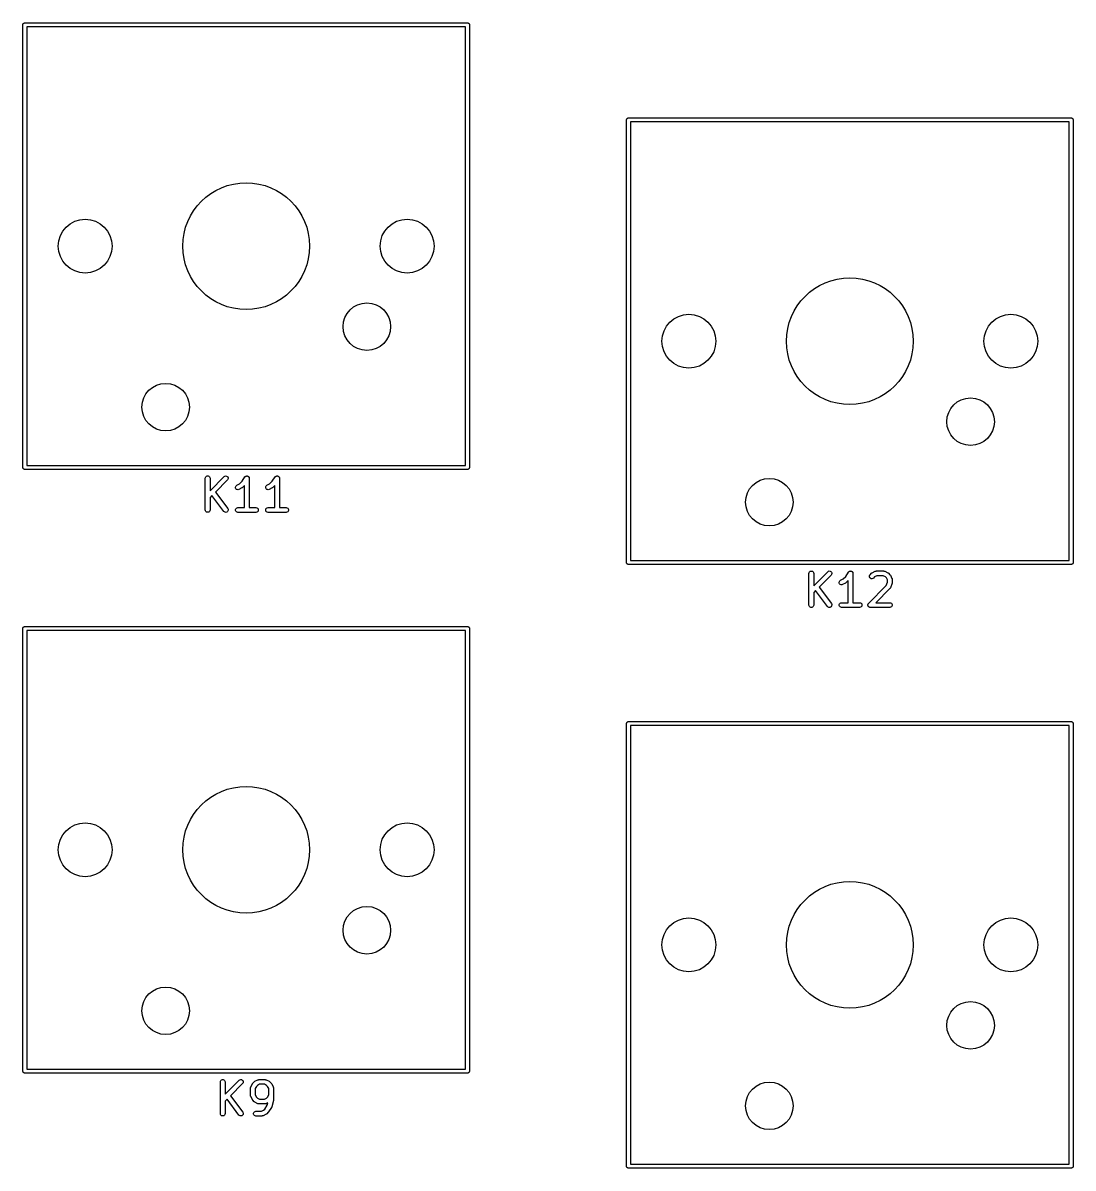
# Model space of a CAD drawing. Extents: x 77 to 205, y -111 to -14.
# Drawn here: x 153.23 to 186.37, y -53.53 to -17.39 of the extents above; entities that cross this region are included whole.
import ezdxf

# ---------------------------------------------------------------- set-up
doc = ezdxf.new("R2010")
doc.units = 0
doc.header["$MEASUREMENT"] = 0
doc.layers.add('BLACK', color=7, linetype='CONTINUOUS')

msp = doc.modelspace()

# ---------------------------------------------------------------- linework, layer by layer
at = {"layer": 'BLACK', "linetype": 'CONTINUOUS'}
for p, q in [((153.229, -17.4364), (153.231, -17.4314)), ((153.229, -17.4418), (153.229, -17.4364)), ((153.229, -31.4222), (153.229, -17.4418)), ((153.231, -17.4314), (153.232, -17.4262)), ((153.232, -17.4262), (153.234, -17.4216)), ((153.234, -17.4216), (153.236, -17.4165)), ((153.236, -17.4165), (153.24, -17.4124)), ((153.24, -17.4124), (153.242, -17.4078)), ((153.242, -17.4078), (153.246, -17.4044)), ((153.246, -17.4044), (153.25, -17.4003)), ((153.25, -17.4003), (153.254, -17.3977)), ((153.254, -17.3977), (153.259, -17.3942)), ((153.259, -17.3942), (153.264, -17.3924)), ((153.264, -17.3924), (153.268, -17.3897)), ((153.268, -17.3897), (153.273, -17.3888)), ((153.273, -17.3888), (153.278, -17.387)), ((153.278, -17.387), (153.284, -17.387)), ((153.284, -17.387), (153.284, -17.387)), ((153.284, -17.387), (167.264, -17.387)), ((153.349, -17.507), (153.349, -31.357)), ((167.199, -17.507), (153.349, -17.507)), ((167.199, -31.357), (167.199, -17.507)), ((167.264, -17.387), (167.27, -17.387)), ((167.264, -17.387), (167.264, -17.387)), ((167.27, -17.387), (167.275, -17.3888)), ((167.275, -17.3888), (167.28, -17.3897)), ((167.28, -17.3897), (167.284, -17.3924)), ((167.284, -17.3924), (167.289, -17.3942)), ((167.289, -17.3942), (167.294, -17.3977)), ((167.294, -17.3977), (167.298, -17.4003)), ((167.298, -17.4003), (167.302, -17.4044)), ((167.302, -17.4044), (167.306, -17.4078)), ((167.306, -17.4078), (167.308, -17.4125)), ((167.308, -17.4125), (167.312, -17.4165)), ((167.312, -17.4165), (167.314, -17.4215)), ((167.314, -17.4215), (167.316, -17.4262)), ((167.316, -17.4262), (167.317, -17.4314)), ((167.317, -17.4314), (167.319, -17.4364)), ((167.319, -17.4364), (167.319, -17.4417)), ((167.319, -17.4417), (167.319, -17.4418)), ((167.319, -17.4418), (167.319, -31.4222)), ((172.279, -20.4364), (172.281, -20.4314)), ((172.279, -20.4418), (172.279, -20.4364)), ((172.279, -34.4222), (172.279, -20.4418)), ((172.281, -20.4314), (172.282, -20.4262)), ((172.282, -20.4262), (172.284, -20.4216)), ((172.284, -20.4216), (172.286, -20.4165)), ((172.286, -20.4165), (172.29, -20.4124)), ((172.29, -20.4124), (172.292, -20.4078)), ((172.292, -20.4078), (172.296, -20.4044)), ((172.296, -20.4044), (172.3, -20.4003)), ((172.3, -20.4003), (172.304, -20.3977)), ((172.304, -20.3977), (172.309, -20.3942)), ((172.309, -20.3942), (172.314, -20.3924)), ((172.314, -20.3924), (172.318, -20.3897)), ((172.318, -20.3897), (172.323, -20.3888)), ((172.323, -20.3888), (172.328, -20.387)), ((172.328, -20.387), (172.334, -20.387)), ((172.334, -20.387), (172.334, -20.387)), ((172.334, -20.387), (186.314, -20.387)), ((172.399, -20.507), (172.399, -34.357)), ((186.249, -20.507), (172.399, -20.507)), ((186.249, -34.357), (186.249, -20.507)), ((186.314, -20.387), (186.32, -20.387)), ((186.314, -20.387), (186.314, -20.387)), ((186.32, -20.387), (186.325, -20.3888)), ((186.325, -20.3888), (186.33, -20.3897)), ((186.33, -20.3897), (186.334, -20.3924)), ((186.334, -20.3924), (186.339, -20.3942)), ((186.339, -20.3942), (186.344, -20.3977)), ((186.344, -20.3977), (186.348, -20.4003)), ((186.348, -20.4003), (186.352, -20.4044)), ((186.352, -20.4044), (186.356, -20.4078)), ((186.356, -20.4078), (186.358, -20.4125)), ((186.358, -20.4125), (186.362, -20.4165)), ((186.362, -20.4165), (186.364, -20.4215)), ((186.364, -20.4215), (186.366, -20.4262)), ((186.366, -20.4262), (186.367, -20.4314)), ((186.367, -20.4314), (186.369, -20.4364)), ((186.369, -20.4364), (186.369, -20.4417)), ((186.369, -20.4417), (186.369, -20.4418)), ((186.369, -20.4418), (186.369, -34.4222)), ((153.229, -31.4223), (153.229, -31.4222)), ((153.229, -31.4276), (153.229, -31.4223)), ((153.231, -31.4326), (153.229, -31.4276)), ((153.232, -31.4378), (153.231, -31.4326)), ((153.234, -31.4425), (153.232, -31.4378)), ((153.349, -31.357), (167.199, -31.357)), ((167.316, -31.4378), (167.314, -31.4425)), ((167.317, -31.4326), (167.316, -31.4378)), ((167.319, -31.4276), (167.317, -31.4326)), ((167.319, -31.4222), (167.319, -31.4223)), ((167.319, -31.4223), (167.319, -31.4276)), ((153.236, -31.4475), (153.234, -31.4425)), ((153.24, -31.4515), (153.236, -31.4475)), ((153.242, -31.4562), (153.24, -31.4515)), ((153.246, -31.4596), (153.242, -31.4562)), ((153.25, -31.4637), (153.246, -31.4596)), ((153.254, -31.4663), (153.25, -31.4637)), ((153.259, -31.4698), (153.254, -31.4663)), ((153.264, -31.4716), (153.259, -31.4698)), ((153.268, -31.4743), (153.264, -31.4716)), ((153.273, -31.4752), (153.268, -31.4743)), ((153.278, -31.477), (153.273, -31.4752)), ((153.284, -31.477), (153.278, -31.477)), ((167.264, -31.477), (153.284, -31.477)), ((153.284, -31.477), (153.284, -31.477)), ((158.985, -31.7584), (158.989, -31.7327)), ((158.985, -32.7584), (158.985, -31.7584)), ((158.989, -31.7327), (159.002, -31.7102)), ((159.002, -31.7102), (159.022, -31.6934)), ((159.022, -31.6934), (159.047, -31.6845)), ((159.047, -31.6845), (159.073, -31.6845)), ((159.073, -31.6845), (159.097, -31.6934)), ((159.097, -31.6934), (159.117, -31.7102)), ((159.117, -31.7102), (159.13, -31.7327)), ((159.13, -31.7327), (159.135, -31.7584)), ((159.135, -32.1487), (159.578, -31.7053)), ((159.135, -31.7584), (159.135, -32.1487)), ((159.578, -31.7053), (159.599, -31.6904)), ((159.599, -31.6904), (159.625, -31.6837)), ((159.625, -31.6837), (159.651, -31.6859)), ((159.651, -31.6859), (159.674, -31.6969)), ((159.674, -31.6969), (159.693, -31.7154)), ((159.699, -31.7901), (159.684, -31.8114)), ((159.693, -31.7154), (159.704, -31.739)), ((159.706, -31.7649), (159.699, -31.7901)), ((159.704, -31.739), (159.706, -31.7649)), ((160.144, -31.8535), (160.235, -31.7168)), ((160.235, -31.7168), (160.238, -31.7138)), ((160.238, -31.7138), (160.24, -31.7102)), ((160.24, -31.7102), (160.247, -31.7044)), ((160.247, -31.7044), (160.253, -31.6979)), ((160.253, -31.6979), (160.257, -31.6961)), ((160.257, -31.6961), (160.26, -31.6934)), ((160.26, -31.6934), (160.269, -31.6904)), ((160.269, -31.6904), (160.277, -31.6864)), ((160.277, -31.6864), (160.281, -31.6859)), ((160.281, -31.6859), (160.285, -31.6845)), ((160.285, -31.6845), (160.294, -31.6845)), ((160.294, -31.6845), (160.303, -31.6835)), ((160.303, -31.6835), (160.307, -31.6845)), ((160.307, -31.6845), (160.311, -31.6845)), ((160.311, -31.6845), (160.319, -31.6876)), ((160.319, -31.6876), (160.328, -31.6897)), ((160.328, -31.6897), (160.331, -31.692)), ((160.331, -31.692), (160.335, -31.6934)), ((160.335, -31.6934), (160.342, -31.6992)), ((160.342, -31.6992), (160.35, -31.7041)), ((160.35, -31.7041), (160.352, -31.7075)), ((160.352, -31.7075), (160.355, -31.7102)), ((160.355, -31.7102), (160.36, -31.7179)), ((160.36, -31.7179), (160.365, -31.7251)), ((160.365, -31.7251), (160.366, -31.7291)), ((160.366, -31.7291), (160.368, -31.7327)), ((160.368, -31.7327), (160.37, -31.7415)), ((160.37, -31.7415), (160.372, -31.7501)), ((160.372, -31.7501), (160.372, -31.7543)), ((160.372, -31.7543), (160.373, -31.7584)), ((160.373, -31.7584), (160.373, -32.6834)), ((161.097, -31.8535), (161.188, -31.7168)), ((161.188, -31.7168), (161.191, -31.7138)), ((161.191, -31.7138), (161.193, -31.7102)), ((161.193, -31.7102), (161.2, -31.7044)), ((161.2, -31.7044), (161.206, -31.6979)), ((161.206, -31.6979), (161.21, -31.6961)), ((161.21, -31.6961), (161.213, -31.6934)), ((161.213, -31.6934), (161.221, -31.6904)), ((161.221, -31.6904), (161.229, -31.6864)), ((161.229, -31.6864), (161.233, -31.6859)), ((161.233, -31.6859), (161.237, -31.6845)), ((161.237, -31.6845), (161.246, -31.6845)), ((161.246, -31.6845), (161.255, -31.6835)), ((161.255, -31.6835), (161.259, -31.6845)), ((161.259, -31.6845), (161.263, -31.6845)), ((161.263, -31.6845), (161.272, -31.6876)), ((161.272, -31.6876), (161.28, -31.6897)), ((161.28, -31.6897), (161.284, -31.692)), ((161.284, -31.692), (161.288, -31.6934)), ((161.288, -31.6934), (161.295, -31.6992)), ((161.295, -31.6992), (161.302, -31.7041)), ((161.302, -31.7041), (161.304, -31.7075)), ((161.304, -31.7075), (161.308, -31.7102)), ((161.308, -31.7102), (161.312, -31.7179)), ((161.312, -31.7179), (161.317, -31.7251)), ((161.317, -31.7251), (161.319, -31.7291)), ((161.319, -31.7291), (161.321, -31.7327)), ((161.321, -31.7327), (161.322, -31.7415)), ((161.322, -31.7415), (161.325, -31.7501)), ((161.325, -31.7501), (161.324, -31.7543)), ((161.324, -31.7543), (161.325, -31.7584)), ((161.325, -31.7584), (161.325, -32.6834)), ((167.27, -31.477), (167.264, -31.477)), ((167.264, -31.477), (167.264, -31.477)), ((167.275, -31.4752), (167.27, -31.477)), ((167.28, -31.4743), (167.275, -31.4752)), ((167.284, -31.4716), (167.28, -31.4743)), ((167.289, -31.4698), (167.284, -31.4716)), ((167.294, -31.4663), (167.289, -31.4698)), ((167.298, -31.4637), (167.294, -31.4663)), ((167.302, -31.4596), (167.298, -31.4637)), ((167.306, -31.4562), (167.302, -31.4596)), ((167.308, -31.4515), (167.306, -31.4562)), ((167.312, -31.4475), (167.308, -31.4515)), ((167.314, -31.4425), (167.312, -31.4475)), ((159.684, -31.8114), (159.302, -32.194)), ((159.937, -32.0396), (159.943, -32.0143)), ((159.94, -32.0655), (159.937, -32.0396)), ((159.952, -32.0888), (159.94, -32.0655)), ((159.943, -32.0143), (159.958, -31.9925)), ((159.971, -32.1067), (159.952, -32.0888)), ((159.958, -31.9925), (159.979, -31.977)), ((159.995, -32.117), (159.971, -32.1067)), ((159.979, -31.977), (160.063, -31.9348)), ((160.021, -32.1186), (159.995, -32.117)), ((160.046, -32.1112), (160.021, -32.1186)), ((160.141, -32.0636), (160.046, -32.1112)), ((160.063, -31.9348), (160.144, -31.8535)), ((160.151, -32.0564), (160.141, -32.0636)), ((160.16, -32.0495), (160.151, -32.0564)), ((160.223, -31.9871), (160.16, -32.0495)), ((160.223, -32.6834), (160.223, -31.9871)), ((160.89, -32.0396), (160.896, -32.0143)), ((160.893, -32.0655), (160.89, -32.0396)), ((160.904, -32.0888), (160.893, -32.0655)), ((160.896, -32.0143), (160.91, -31.9925)), ((160.923, -32.1067), (160.904, -32.0888)), ((160.91, -31.9925), (160.931, -31.977)), ((160.947, -32.117), (160.923, -32.1067)), ((160.931, -31.977), (161.015, -31.9348)), ((160.973, -32.1186), (160.947, -32.117)), ((160.998, -32.1112), (160.973, -32.1186)), ((161.093, -32.0636), (160.998, -32.1112)), ((161.015, -31.9348), (161.097, -31.8535)), ((161.103, -32.0564), (161.093, -32.0636)), ((161.113, -32.0495), (161.103, -32.0564)), ((161.175, -31.9871), (161.113, -32.0495)), ((161.175, -32.6834), (161.175, -31.9871)), ((159.194, -32.3011), (159.135, -32.3609)), ((159.135, -32.3609), (159.135, -32.7584)), ((159.571, -32.8034), (159.194, -32.3011)), ((159.302, -32.194), (159.691, -32.7134)), ((158.989, -32.784), (158.985, -32.7584)), ((159.002, -32.8066), (158.989, -32.784)), ((159.022, -32.8233), (159.002, -32.8066)), ((159.047, -32.8322), (159.022, -32.8233)), ((159.073, -32.8322), (159.047, -32.8322)), ((159.097, -32.8233), (159.073, -32.8322)), ((159.117, -32.8066), (159.097, -32.8233)), ((159.13, -32.784), (159.117, -32.8066)), ((159.135, -32.7584), (159.13, -32.784)), ((159.59, -32.8212), (159.571, -32.8034)), ((159.614, -32.8314), (159.59, -32.8212)), ((159.64, -32.8328), (159.614, -32.8314)), ((159.665, -32.8253), (159.64, -32.8328)), ((159.686, -32.8097), (159.665, -32.8253)), ((159.7, -32.7878), (159.686, -32.8097)), ((159.691, -32.7134), (159.703, -32.7366)), ((159.706, -32.7625), (159.7, -32.7878)), ((159.703, -32.7366), (159.706, -32.7625)), ((159.938, -32.7454), (159.947, -32.7209)), ((159.938, -32.7714), (159.938, -32.7454)), ((159.947, -32.7959), (159.938, -32.7714)), ((159.947, -32.7209), (159.964, -32.7009)), ((159.964, -32.8158), (159.947, -32.7959)), ((159.964, -32.7009), (159.986, -32.6879)), ((159.986, -32.8289), (159.964, -32.8158)), ((159.986, -32.6879), (160.012, -32.6834)), ((160.012, -32.8334), (159.986, -32.8289)), ((160.012, -32.6834), (160.223, -32.6834)), ((160.584, -32.8334), (160.012, -32.8334)), ((160.373, -32.6834), (160.584, -32.6834)), ((160.584, -32.6834), (160.609, -32.6879)), ((160.609, -32.8289), (160.584, -32.8334)), ((160.609, -32.6879), (160.632, -32.7009)), ((160.632, -32.8158), (160.609, -32.8289)), ((160.632, -32.7009), (160.648, -32.7209)), ((160.648, -32.7959), (160.632, -32.8158)), ((160.648, -32.7209), (160.657, -32.7454)), ((160.657, -32.7714), (160.648, -32.7959)), ((160.657, -32.7454), (160.657, -32.7714)), ((160.891, -32.7454), (160.9, -32.7209)), ((160.891, -32.7714), (160.891, -32.7454)), ((160.9, -32.7959), (160.891, -32.7714)), ((160.9, -32.7209), (160.916, -32.7009)), ((160.916, -32.8158), (160.9, -32.7959)), ((160.916, -32.7009), (160.939, -32.6879)), ((160.939, -32.8289), (160.916, -32.8158)), ((160.939, -32.6879), (160.964, -32.6834)), ((160.964, -32.8334), (160.939, -32.8289)), ((160.964, -32.6834), (161.175, -32.6834)), ((161.536, -32.8334), (160.964, -32.8334)), ((161.325, -32.6834), (161.536, -32.6834)), ((161.536, -32.6834), (161.562, -32.6879)), ((161.562, -32.8289), (161.536, -32.8334)), ((161.562, -32.6879), (161.584, -32.7009)), ((161.584, -32.8158), (161.562, -32.8289)), ((161.584, -32.7009), (161.601, -32.7209)), ((161.601, -32.7959), (161.584, -32.8158)), ((161.601, -32.7209), (161.61, -32.7454)), ((161.61, -32.7714), (161.601, -32.7959)), ((161.61, -32.7454), (161.61, -32.7714)), ((172.279, -34.4223), (172.279, -34.4222)), ((172.279, -34.4276), (172.279, -34.4223)), ((172.281, -34.4326), (172.279, -34.4276)), ((172.282, -34.4378), (172.281, -34.4326)), ((172.284, -34.4425), (172.282, -34.4378)), ((172.286, -34.4475), (172.284, -34.4425)), ((172.29, -34.4515), (172.286, -34.4475)), ((172.292, -34.4562), (172.29, -34.4515)), ((172.296, -34.4596), (172.292, -34.4562)), ((172.3, -34.4637), (172.296, -34.4596)), ((172.304, -34.4663), (172.3, -34.4637)), ((172.309, -34.4698), (172.304, -34.4663)), ((172.314, -34.4716), (172.309, -34.4698)), ((172.318, -34.4743), (172.314, -34.4716)), ((172.323, -34.4752), (172.318, -34.4743)), ((172.328, -34.477), (172.323, -34.4752)), ((172.334, -34.477), (172.328, -34.477)), ((186.314, -34.477), (172.334, -34.477)), ((172.334, -34.477), (172.334, -34.477)), ((172.399, -34.357), (186.249, -34.357)), ((178.052, -34.7102), (178.072, -34.6934)), ((178.072, -34.6934), (178.097, -34.6845)), ((178.097, -34.6845), (178.123, -34.6845)), ((178.123, -34.6845), (178.147, -34.6934)), ((178.147, -34.6934), (178.167, -34.7102)), ((178.628, -34.7053), (178.649, -34.6904)), ((178.649, -34.6904), (178.675, -34.6837)), ((178.675, -34.6837), (178.701, -34.6859)), ((178.701, -34.6859), (178.724, -34.6969)), ((179.307, -34.6961), (179.31, -34.6934)), ((179.31, -34.6934), (179.319, -34.6904)), ((179.319, -34.6904), (179.327, -34.6864)), ((179.327, -34.6864), (179.331, -34.6859)), ((179.331, -34.6859), (179.335, -34.6845)), ((179.335, -34.6845), (179.344, -34.6845)), ((179.344, -34.6845), (179.353, -34.6835)), ((179.353, -34.6835), (179.357, -34.6845)), ((179.357, -34.6845), (179.361, -34.6845)), ((179.361, -34.6845), (179.369, -34.6876)), ((179.369, -34.6876), (179.378, -34.6897)), ((179.378, -34.6897), (179.381, -34.692)), ((179.381, -34.692), (179.385, -34.6934)), ((179.385, -34.6934), (179.392, -34.6992)), ((180.029, -34.7389), (180.124, -34.6913)), ((180.124, -34.6913), (180.128, -34.6901)), ((180.128, -34.6901), (180.132, -34.6879)), ((180.132, -34.6879), (180.14, -34.6864)), ((180.14, -34.6864), (180.149, -34.6839)), ((180.149, -34.6839), (180.153, -34.6841)), ((180.153, -34.6841), (180.157, -34.6834)), ((180.157, -34.6834), (180.395, -34.6834)), ((180.395, -34.6834), (180.4, -34.6841)), ((180.4, -34.6841), (180.404, -34.6839)), ((180.404, -34.6839), (180.412, -34.6864)), ((180.412, -34.6864), (180.421, -34.6879)), ((180.421, -34.6879), (180.425, -34.6901)), ((180.425, -34.6901), (180.429, -34.6913)), ((180.429, -34.6913), (180.524, -34.7389)), ((186.32, -34.477), (186.314, -34.477)), ((186.314, -34.477), (186.314, -34.477)), ((186.325, -34.4752), (186.32, -34.477)), ((186.33, -34.4743), (186.325, -34.4752)), ((186.334, -34.4716), (186.33, -34.4743)), ((186.339, -34.4698), (186.334, -34.4716)), ((186.344, -34.4663), (186.339, -34.4698)), ((186.348, -34.4637), (186.344, -34.4663)), ((186.352, -34.4596), (186.348, -34.4637)), ((186.356, -34.4562), (186.352, -34.4596)), ((186.358, -34.4515), (186.356, -34.4562)), ((186.362, -34.4475), (186.358, -34.4515)), ((186.364, -34.4425), (186.362, -34.4475)), ((186.366, -34.4378), (186.364, -34.4425)), ((186.367, -34.4326), (186.366, -34.4378)), ((186.369, -34.4276), (186.367, -34.4326)), ((186.369, -34.4222), (186.369, -34.4223)), ((186.369, -34.4223), (186.369, -34.4276)), ((178.035, -34.7584), (178.039, -34.7327)), ((178.035, -35.7584), (178.035, -34.7584)), ((178.039, -34.7327), (178.052, -34.7102)), ((178.167, -34.7102), (178.18, -34.7327)), ((178.18, -34.7327), (178.185, -34.7584)), ((178.185, -35.1487), (178.628, -34.7053)), ((178.185, -34.7584), (178.185, -35.1487)), ((178.734, -34.8114), (178.352, -35.194)), ((178.724, -34.6969), (178.743, -34.7154)), ((178.749, -34.7901), (178.734, -34.8114)), ((178.743, -34.7154), (178.754, -34.739)), ((178.756, -34.7649), (178.749, -34.7901)), ((178.754, -34.739), (178.756, -34.7649)), ((178.987, -35.0396), (178.993, -35.0143)), ((178.99, -35.0655), (178.987, -35.0396)), ((178.993, -35.0143), (179.008, -34.9925)), ((179.008, -34.9925), (179.029, -34.977)), ((179.029, -34.977), (179.113, -34.9348)), ((179.113, -34.9348), (179.194, -34.8535)), ((179.194, -34.8535), (179.285, -34.7168)), ((179.21, -35.0495), (179.201, -35.0564)), ((179.273, -34.9871), (179.21, -35.0495)), ((179.273, -35.6834), (179.273, -34.9871)), ((179.285, -34.7168), (179.288, -34.7138)), ((179.288, -34.7138), (179.29, -34.7102)), ((179.29, -34.7102), (179.297, -34.7044)), ((179.297, -34.7044), (179.303, -34.6979)), ((179.303, -34.6979), (179.307, -34.6961)), ((179.392, -34.6992), (179.4, -34.7041)), ((179.4, -34.7041), (179.402, -34.7075)), ((179.402, -34.7075), (179.405, -34.7102)), ((179.405, -34.7102), (179.41, -34.7179)), ((179.41, -34.7179), (179.415, -34.7251)), ((179.415, -34.7251), (179.416, -34.7291)), ((179.416, -34.7291), (179.418, -34.7327)), ((179.418, -34.7327), (179.42, -34.7415)), ((179.42, -34.7415), (179.422, -34.7501)), ((179.422, -34.7501), (179.422, -34.7543)), ((179.422, -34.7543), (179.423, -34.7584)), ((179.423, -34.7584), (179.423, -35.6834)), ((179.94, -34.8471), (179.947, -34.8219)), ((179.942, -34.873), (179.94, -34.8471)), ((179.953, -34.8966), (179.942, -34.873)), ((179.947, -34.8219), (179.961, -34.8006)), ((179.971, -34.9151), (179.953, -34.8966)), ((179.961, -34.8006), (180.009, -34.753)), ((179.995, -34.9261), (179.971, -34.9151)), ((180.021, -34.9283), (179.995, -34.9261)), ((180.009, -34.753), (180.019, -34.7461)), ((180.019, -34.7461), (180.029, -34.7389)), ((180.046, -34.9216), (180.021, -34.9283)), ((180.068, -34.9067), (180.046, -34.9216)), ((180.107, -34.8676), (180.068, -34.9067)), ((180.175, -34.8334), (180.107, -34.8676)), ((180.378, -34.8334), (180.175, -34.8334)), ((180.446, -34.8676), (180.378, -34.8334)), ((180.477, -34.898), (180.446, -34.8676)), ((180.473, -35.1464), (180.511, -35.0319)), ((180.511, -34.9666), (180.477, -34.898)), ((180.511, -35.0319), (180.511, -34.9666)), ((180.524, -34.7389), (180.534, -34.7461)), ((180.534, -34.7461), (180.544, -34.753)), ((180.544, -34.753), (180.591, -34.8006)), ((180.591, -34.8006), (180.598, -34.8104)), ((180.598, -34.8104), (180.605, -34.8201)), ((180.605, -34.8201), (180.653, -34.9153)), ((180.653, -34.9153), (180.654, -34.9195)), ((180.654, -34.9195), (180.656, -34.9232)), ((180.656, -34.9232), (180.658, -34.9319)), ((180.658, -34.9319), (180.66, -34.9403)), ((180.661, -35.0441), (180.659, -35.0559)), ((180.66, -34.9403), (180.66, -34.9446)), ((180.66, -34.9446), (180.661, -34.9489)), ((180.661, -34.9489), (180.661, -35.0441)), ((178.244, -35.3011), (178.185, -35.3609)), ((178.185, -35.3609), (178.185, -35.7584)), ((178.621, -35.8034), (178.244, -35.3011)), ((178.352, -35.194), (178.741, -35.7134)), ((179.002, -35.0888), (178.99, -35.0655)), ((179.021, -35.1067), (179.002, -35.0888)), ((179.045, -35.117), (179.021, -35.1067)), ((179.071, -35.1186), (179.045, -35.117)), ((179.096, -35.1112), (179.071, -35.1186)), ((179.191, -35.0636), (179.096, -35.1112)), ((179.201, -35.0564), (179.191, -35.0636)), ((179.914, -35.7053), (180.473, -35.1464)), ((180.591, -35.24), (180.148, -35.6834)), ((180.594, -35.2364), (180.591, -35.24)), ((180.597, -35.2336), (180.594, -35.2364)), ((180.601, -35.2258), (180.597, -35.2336)), ((180.606, -35.2186), (180.601, -35.2258)), ((180.607, -35.2145), (180.606, -35.2186)), ((180.609, -35.2107), (180.607, -35.2145)), ((180.657, -35.0678), (180.609, -35.2107)), ((180.659, -35.0559), (180.657, -35.0678)), ((178.039, -35.784), (178.035, -35.7584)), ((178.185, -35.7584), (178.18, -35.784)), ((178.741, -35.7134), (178.753, -35.7366)), ((178.756, -35.7625), (178.75, -35.7878)), ((178.753, -35.7366), (178.756, -35.7625)), ((178.988, -35.7454), (178.997, -35.7209)), ((178.988, -35.7714), (178.988, -35.7454)), ((178.997, -35.7959), (178.988, -35.7714)), ((178.997, -35.7209), (179.014, -35.7009)), ((179.014, -35.7009), (179.036, -35.6879)), ((179.036, -35.6879), (179.062, -35.6834)), ((179.062, -35.6834), (179.273, -35.6834)), ((179.423, -35.6834), (179.634, -35.6834)), ((179.634, -35.6834), (179.659, -35.6879)), ((179.659, -35.6879), (179.682, -35.7009)), ((179.682, -35.7009), (179.698, -35.7209)), ((179.698, -35.7209), (179.707, -35.7454)), ((179.707, -35.7714), (179.698, -35.7959)), ((179.707, -35.7454), (179.707, -35.7714)), ((179.892, -35.7518), (179.893, -35.7487)), ((179.893, -35.7616), (179.892, -35.7518)), ((179.893, -35.7454), (179.896, -35.7361)), ((179.893, -35.7487), (179.893, -35.7454)), ((179.893, -35.7714), (179.893, -35.7616)), ((179.894, -35.7745), (179.893, -35.7714)), ((179.894, -35.7778), (179.894, -35.7745)), ((179.899, -35.7867), (179.894, -35.7778)), ((179.896, -35.7361), (179.899, -35.7267)), ((179.899, -35.7267), (179.901, -35.724)), ((179.901, -35.724), (179.902, -35.7209)), ((179.902, -35.7209), (179.908, -35.7134)), ((179.908, -35.7134), (179.914, -35.7053)), ((180.148, -35.6834), (180.586, -35.6834)), ((180.586, -35.6834), (180.612, -35.6879)), ((180.612, -35.6879), (180.634, -35.7009)), ((180.634, -35.7009), (180.651, -35.7209)), ((180.651, -35.7209), (180.66, -35.7454)), ((180.66, -35.7714), (180.651, -35.7959)), ((180.66, -35.7454), (180.66, -35.7714)), ((178.052, -35.8066), (178.039, -35.784)), ((178.072, -35.8233), (178.052, -35.8066)), ((178.097, -35.8322), (178.072, -35.8233)), ((178.123, -35.8322), (178.097, -35.8322)), ((178.147, -35.8233), (178.123, -35.8322)), ((178.167, -35.8066), (178.147, -35.8233)), ((178.18, -35.784), (178.167, -35.8066)), ((178.64, -35.8212), (178.621, -35.8034)), ((178.664, -35.8314), (178.64, -35.8212)), ((178.69, -35.8328), (178.664, -35.8314)), ((178.715, -35.8253), (178.69, -35.8328)), ((178.736, -35.8097), (178.715, -35.8253)), ((178.75, -35.7878), (178.736, -35.8097)), ((179.014, -35.8158), (178.997, -35.7959)), ((179.036, -35.8289), (179.014, -35.8158)), ((179.062, -35.8334), (179.036, -35.8289)), ((179.634, -35.8334), (179.062, -35.8334)), ((179.659, -35.8289), (179.634, -35.8334)), ((179.682, -35.8158), (179.659, -35.8289)), ((179.698, -35.7959), (179.682, -35.8158)), ((179.902, -35.7959), (179.899, -35.7867)), ((179.904, -35.7984), (179.902, -35.7959)), ((179.905, -35.8014), (179.904, -35.7984)), ((179.912, -35.8083), (179.905, -35.8014)), ((179.919, -35.8158), (179.912, -35.8083)), ((179.922, -35.8175), (179.919, -35.8158)), ((179.924, -35.8198), (179.922, -35.8175)), ((179.933, -35.824), (179.924, -35.8198)), ((179.941, -35.8289), (179.933, -35.824)), ((179.944, -35.8294), (179.941, -35.8289)), ((179.947, -35.8308), (179.944, -35.8294)), ((179.957, -35.8317), (179.947, -35.8308)), ((179.967, -35.8334), (179.957, -35.8317)), ((180.586, -35.8334), (179.967, -35.8334)), ((180.612, -35.8289), (180.586, -35.8334)), ((180.634, -35.8158), (180.612, -35.8289)), ((180.651, -35.7959), (180.634, -35.8158)), ((153.229, -36.4864), (153.231, -36.4814)), ((153.229, -36.4918), (153.229, -36.4864)), ((153.229, -50.4722), (153.229, -36.4918)), ((153.231, -36.4814), (153.232, -36.4762)), ((153.232, -36.4762), (153.234, -36.4716)), ((153.234, -36.4716), (153.236, -36.4665)), ((153.236, -36.4665), (153.24, -36.4624)), ((153.24, -36.4624), (153.242, -36.4578)), ((153.242, -36.4578), (153.246, -36.4544)), ((153.246, -36.4544), (153.25, -36.4503)), ((153.25, -36.4503), (153.254, -36.4477)), ((153.254, -36.4477), (153.259, -36.4442)), ((153.259, -36.4442), (153.264, -36.4424)), ((153.264, -36.4424), (153.268, -36.4397)), ((153.268, -36.4397), (153.273, -36.4388)), ((153.273, -36.4388), (153.278, -36.437)), ((153.278, -36.437), (153.284, -36.437)), ((153.284, -36.437), (153.284, -36.437)), ((153.284, -36.437), (167.264, -36.437)), ((167.264, -36.437), (167.27, -36.437)), ((167.264, -36.437), (167.264, -36.437)), ((167.27, -36.437), (167.275, -36.4388)), ((167.275, -36.4388), (167.28, -36.4397)), ((167.28, -36.4397), (167.284, -36.4424)), ((167.284, -36.4424), (167.289, -36.4442)), ((167.289, -36.4442), (167.294, -36.4477)), ((167.294, -36.4477), (167.298, -36.4503)), ((167.298, -36.4503), (167.302, -36.4544)), ((167.302, -36.4544), (167.306, -36.4578)), ((167.306, -36.4578), (167.308, -36.4625)), ((167.308, -36.4625), (167.312, -36.4665)), ((167.312, -36.4665), (167.314, -36.4715)), ((167.314, -36.4715), (167.316, -36.4762)), ((167.316, -36.4762), (167.317, -36.4814)), ((167.317, -36.4814), (167.319, -36.4864)), ((167.319, -36.4864), (167.319, -36.4917)), ((167.319, -36.4917), (167.319, -36.4918)), ((167.319, -36.4918), (167.319, -50.4722)), ((153.349, -36.557), (153.349, -50.407)), ((167.199, -36.557), (153.349, -36.557)), ((167.199, -50.407), (167.199, -36.557)), ((172.279, -39.4864), (172.281, -39.4814)), ((172.279, -39.4918), (172.279, -39.4864)), ((172.279, -53.4722), (172.279, -39.4918)), ((172.281, -39.4814), (172.282, -39.4762)), ((172.282, -39.4762), (172.284, -39.4716)), ((172.284, -39.4716), (172.286, -39.4665)), ((172.286, -39.4665), (172.29, -39.4624)), ((172.29, -39.4624), (172.292, -39.4578)), ((172.292, -39.4578), (172.296, -39.4544)), ((172.296, -39.4544), (172.3, -39.4503)), ((172.3, -39.4503), (172.304, -39.4477)), ((172.304, -39.4477), (172.309, -39.4442)), ((172.309, -39.4442), (172.314, -39.4424)), ((172.314, -39.4424), (172.318, -39.4397)), ((172.318, -39.4397), (172.323, -39.4388)), ((172.323, -39.4388), (172.328, -39.437)), ((172.328, -39.437), (172.334, -39.437)), ((172.334, -39.437), (172.334, -39.437)), ((172.334, -39.437), (186.314, -39.437)), ((172.399, -39.557), (172.399, -53.407)), ((186.249, -39.557), (172.399, -39.557)), ((186.249, -53.407), (186.249, -39.557)), ((186.314, -39.437), (186.32, -39.437)), ((186.314, -39.437), (186.314, -39.437)), ((186.32, -39.437), (186.325, -39.4388)), ((186.325, -39.4388), (186.33, -39.4397)), ((186.33, -39.4397), (186.334, -39.4424)), ((186.334, -39.4424), (186.339, -39.4442)), ((186.339, -39.4442), (186.344, -39.4477)), ((186.344, -39.4477), (186.348, -39.4503)), ((186.348, -39.4503), (186.352, -39.4544)), ((186.352, -39.4544), (186.356, -39.4578)), ((186.356, -39.4578), (186.358, -39.4625)), ((186.358, -39.4625), (186.362, -39.4665)), ((186.362, -39.4665), (186.364, -39.4715)), ((186.364, -39.4715), (186.366, -39.4762)), ((186.366, -39.4762), (186.367, -39.4814)), ((186.367, -39.4814), (186.369, -39.4864)), ((186.369, -39.4864), (186.369, -39.4917)), ((186.369, -39.4917), (186.369, -39.4918)), ((186.369, -39.4918), (186.369, -53.4722)), ((153.229, -50.4723), (153.229, -50.4722)), ((153.229, -50.4776), (153.229, -50.4723)), ((153.231, -50.4826), (153.229, -50.4776)), ((153.232, -50.4878), (153.231, -50.4826)), ((153.234, -50.4925), (153.232, -50.4878)), ((153.236, -50.4975), (153.234, -50.4925)), ((153.24, -50.5015), (153.236, -50.4975)), ((153.242, -50.5062), (153.24, -50.5015)), ((153.246, -50.5096), (153.242, -50.5062)), ((153.25, -50.5137), (153.246, -50.5096)), ((153.254, -50.5163), (153.25, -50.5137)), ((153.259, -50.5198), (153.254, -50.5163)), ((153.264, -50.5216), (153.259, -50.5198)), ((153.268, -50.5243), (153.264, -50.5216)), ((153.273, -50.5252), (153.268, -50.5243)), ((153.278, -50.527), (153.273, -50.5252)), ((153.284, -50.527), (153.278, -50.527)), ((167.264, -50.527), (153.284, -50.527)), ((153.284, -50.527), (153.284, -50.527)), ((153.349, -50.407), (167.199, -50.407)), ((167.27, -50.527), (167.264, -50.527)), ((167.264, -50.527), (167.264, -50.527)), ((167.275, -50.5252), (167.27, -50.527)), ((167.28, -50.5243), (167.275, -50.5252)), ((167.284, -50.5216), (167.28, -50.5243)), ((167.289, -50.5198), (167.284, -50.5216)), ((167.294, -50.5163), (167.289, -50.5198)), ((167.298, -50.5137), (167.294, -50.5163)), ((167.302, -50.5096), (167.298, -50.5137)), ((167.306, -50.5062), (167.302, -50.5096)), ((167.308, -50.5015), (167.306, -50.5062)), ((167.312, -50.4975), (167.308, -50.5015)), ((167.314, -50.4925), (167.312, -50.4975)), ((167.316, -50.4878), (167.314, -50.4925)), ((167.317, -50.4826), (167.316, -50.4878)), ((167.319, -50.4776), (167.317, -50.4826)), ((167.319, -50.4722), (167.319, -50.4723)), ((167.319, -50.4723), (167.319, -50.4776)), ((159.461, -50.8084), (159.465, -50.7827)), ((159.461, -51.8084), (159.461, -50.8084)), ((159.465, -50.7827), (159.478, -50.7602)), ((159.478, -50.7602), (159.498, -50.7434)), ((159.498, -50.7434), (159.523, -50.7345)), ((159.523, -50.7345), (159.549, -50.7345)), ((159.549, -50.7345), (159.573, -50.7434)), ((159.573, -50.7434), (159.593, -50.7602)), ((159.593, -50.7602), (159.606, -50.7827)), ((159.606, -50.7827), (159.611, -50.8084)), ((159.611, -51.1987), (160.054, -50.7553)), ((159.611, -50.8084), (159.611, -51.1987)), ((160.16, -50.8614), (159.778, -51.244)), ((160.054, -50.7553), (160.076, -50.7404)), ((160.076, -50.7404), (160.101, -50.7337)), ((160.101, -50.7337), (160.127, -50.7359)), ((160.127, -50.7359), (160.15, -50.7469)), ((160.15, -50.7469), (160.169, -50.7654)), ((160.175, -50.8401), (160.16, -50.8614)), ((160.169, -50.7654), (160.18, -50.789)), ((160.182, -50.8149), (160.175, -50.8401)), ((160.18, -50.789), (160.182, -50.8149)), ((160.421, -50.9653), (160.469, -50.8701)), ((160.469, -50.8701), (160.476, -50.8604)), ((160.476, -50.8604), (160.483, -50.8506)), ((160.483, -50.8506), (160.53, -50.803)), ((160.53, -50.803), (160.54, -50.7961)), ((160.54, -50.7961), (160.55, -50.7889)), ((160.55, -50.7889), (160.645, -50.7413)), ((160.598, -50.948), (160.563, -51.0166)), ((160.628, -50.9176), (160.598, -50.948)), ((160.696, -50.8834), (160.628, -50.9176)), ((160.645, -50.7413), (160.649, -50.7401)), ((160.649, -50.7401), (160.653, -50.7379)), ((160.653, -50.7379), (160.662, -50.7364)), ((160.662, -50.7364), (160.67, -50.7339)), ((160.67, -50.7339), (160.675, -50.7341)), ((160.675, -50.7341), (160.679, -50.7334)), ((160.679, -50.7334), (160.869, -50.7334)), ((160.852, -50.8834), (160.696, -50.8834)), ((160.92, -50.9176), (160.852, -50.8834)), ((160.869, -50.7334), (160.873, -50.7341)), ((160.873, -50.7341), (160.878, -50.7339)), ((160.878, -50.7339), (160.886, -50.7364)), ((160.886, -50.7364), (160.895, -50.7379)), ((160.895, -50.7379), (160.899, -50.7401)), ((160.899, -50.7401), (160.903, -50.7413)), ((160.903, -50.7413), (160.998, -50.7889)), ((160.95, -50.948), (160.92, -50.9176)), ((160.985, -51.0166), (160.95, -50.948)), ((160.998, -50.7889), (161.008, -50.7961)), ((161.008, -50.7961), (161.018, -50.803)), ((161.018, -50.803), (161.065, -50.8506)), ((161.065, -50.8506), (161.072, -50.8604)), ((161.072, -50.8604), (161.079, -50.8701)), ((161.079, -50.8701), (161.127, -50.9653)), ((159.778, -51.244), (160.167, -51.7634)), ((160.413, -50.9989), (160.414, -50.9946)), ((160.413, -51.237), (160.413, -50.9989)), ((160.414, -51.2412), (160.413, -51.237)), ((160.414, -50.9903), (160.416, -50.9819)), ((160.414, -50.9946), (160.414, -50.9903)), ((160.414, -51.2455), (160.414, -51.2412)), ((160.416, -51.2539), (160.414, -51.2455)), ((160.416, -50.9819), (160.418, -50.9732)), ((160.418, -51.2626), (160.416, -51.2539)), ((160.418, -50.9732), (160.42, -50.9695)), ((160.42, -51.2663), (160.418, -51.2626)), ((160.42, -50.9695), (160.421, -50.9653)), ((160.421, -51.2705), (160.42, -51.2663)), ((160.469, -51.3657), (160.421, -51.2705)), ((160.563, -51.0166), (160.563, -51.2192)), ((160.563, -51.2192), (160.598, -51.2878)), ((160.598, -51.2878), (160.628, -51.3182)), ((160.628, -51.3182), (160.696, -51.3524)), ((160.852, -51.3524), (160.92, -51.3182)), ((160.92, -51.3182), (160.95, -51.2878)), ((160.95, -51.2878), (160.985, -51.2192)), ((160.985, -51.2192), (160.985, -51.0166)), ((161.127, -50.9653), (161.128, -50.9695)), ((161.128, -50.9695), (161.13, -50.9732)), ((161.13, -50.9732), (161.132, -50.9819)), ((161.132, -50.9819), (161.134, -50.9903)), ((161.134, -50.9903), (161.134, -50.9946)), ((161.134, -50.9946), (161.135, -50.9989)), ((161.135, -50.9989), (161.135, -51.3798)), ((159.671, -51.3511), (159.611, -51.4109)), ((159.611, -51.4109), (159.611, -51.8084)), ((160.047, -51.8534), (159.671, -51.3511)), ((160.476, -51.3754), (160.469, -51.3657)), ((160.483, -51.3852), (160.476, -51.3754)), ((160.53, -51.4328), (160.483, -51.3852)), ((160.54, -51.4397), (160.53, -51.4328)), ((160.55, -51.4469), (160.54, -51.4397)), ((160.645, -51.4945), (160.55, -51.4469)), ((160.649, -51.4957), (160.645, -51.4945)), ((160.653, -51.4979), (160.649, -51.4957)), ((160.662, -51.4994), (160.653, -51.4979)), ((160.67, -51.5019), (160.662, -51.4994)), ((160.675, -51.5017), (160.67, -51.5019)), ((160.679, -51.5024), (160.675, -51.5017)), ((160.869, -51.5024), (160.679, -51.5024)), ((160.696, -51.3524), (160.852, -51.3524)), ((160.825, -51.6991), (160.859, -51.6654)), ((160.859, -51.6654), (160.942, -51.5395)), ((160.873, -51.5017), (160.869, -51.5024)), ((160.878, -51.5019), (160.873, -51.5017)), ((160.886, -51.4994), (160.878, -51.5019)), ((160.895, -51.4979), (160.886, -51.4994)), ((160.899, -51.4957), (160.895, -51.4979)), ((160.903, -51.4945), (160.899, -51.4957)), ((160.961, -51.4654), (160.903, -51.4945)), ((160.942, -51.5395), (160.961, -51.4654)), ((161.074, -51.6119), (160.979, -51.7547)), ((161.08, -51.6001), (161.074, -51.6119)), ((161.085, -51.5885), (161.08, -51.6001)), ((161.132, -51.398), (161.085, -51.5885)), ((161.133, -51.3888), (161.132, -51.398)), ((161.135, -51.3798), (161.133, -51.3888)), ((159.465, -51.834), (159.461, -51.8084)), ((159.478, -51.8566), (159.465, -51.834)), ((159.498, -51.8733), (159.478, -51.8566)), ((159.523, -51.8822), (159.498, -51.8733)), ((159.549, -51.8822), (159.523, -51.8822)), ((159.573, -51.8733), (159.549, -51.8822)), ((159.593, -51.8566), (159.573, -51.8733)), ((159.606, -51.834), (159.593, -51.8566)), ((159.611, -51.8084), (159.606, -51.834)), ((160.066, -51.8712), (160.047, -51.8534)), ((160.09, -51.8814), (160.066, -51.8712)), ((160.116, -51.8828), (160.09, -51.8814)), ((160.141, -51.8753), (160.116, -51.8828)), ((160.162, -51.8597), (160.141, -51.8753)), ((160.176, -51.8378), (160.162, -51.8597)), ((160.167, -51.7634), (160.179, -51.7866)), ((160.182, -51.8125), (160.176, -51.8378)), ((160.179, -51.7866), (160.182, -51.8125)), ((160.51, -51.7954), (160.519, -51.7709)), ((160.51, -51.8214), (160.51, -51.7954)), ((160.519, -51.8459), (160.51, -51.8214)), ((160.519, -51.7709), (160.535, -51.7509)), ((160.535, -51.8658), (160.519, -51.8459)), ((160.535, -51.7509), (160.558, -51.7379)), ((160.558, -51.8789), (160.535, -51.8658)), ((160.558, -51.7379), (160.584, -51.7334)), ((160.584, -51.8834), (160.558, -51.8789)), ((160.584, -51.7334), (160.756, -51.7334)), ((160.774, -51.8834), (160.584, -51.8834)), ((160.756, -51.7334), (160.825, -51.6991)), ((160.778, -51.8826), (160.774, -51.8834)), ((160.783, -51.8829), (160.778, -51.8826)), ((160.791, -51.8804), (160.783, -51.8829)), ((160.8, -51.8789), (160.791, -51.8804)), ((160.803, -51.8767), (160.8, -51.8789)), ((160.808, -51.8755), (160.803, -51.8767)), ((160.903, -51.8278), (160.808, -51.8755)), ((160.912, -51.8207), (160.903, -51.8278)), ((160.922, -51.8138), (160.912, -51.8207)), ((160.97, -51.7662), (160.922, -51.8138)), ((160.974, -51.7601), (160.97, -51.7662)), ((160.979, -51.7547), (160.974, -51.7601)), ((172.279, -53.4723), (172.279, -53.4722)), ((172.279, -53.4776), (172.279, -53.4723)), ((172.281, -53.4826), (172.279, -53.4776)), ((172.282, -53.4878), (172.281, -53.4826)), ((172.399, -53.407), (186.249, -53.407)), ((186.367, -53.4826), (186.366, -53.4878)), ((186.369, -53.4776), (186.367, -53.4826)), ((186.369, -53.4722), (186.369, -53.4723)), ((186.369, -53.4723), (186.369, -53.4776)), ((172.284, -53.4925), (172.282, -53.4878)), ((172.286, -53.4975), (172.284, -53.4925)), ((172.29, -53.5015), (172.286, -53.4975)), ((172.292, -53.5062), (172.29, -53.5015)), ((172.296, -53.5096), (172.292, -53.5062)), ((172.3, -53.5137), (172.296, -53.5096)), ((172.304, -53.5163), (172.3, -53.5137)), ((172.309, -53.5198), (172.304, -53.5163)), ((172.314, -53.5216), (172.309, -53.5198)), ((172.318, -53.5243), (172.314, -53.5216)), ((172.323, -53.5252), (172.318, -53.5243)), ((172.328, -53.527), (172.323, -53.5252)), ((172.334, -53.527), (172.328, -53.527)), ((186.314, -53.527), (172.334, -53.527)), ((172.334, -53.527), (172.334, -53.527)), ((186.32, -53.527), (186.314, -53.527)), ((186.314, -53.527), (186.314, -53.527)), ((186.325, -53.5252), (186.32, -53.527)), ((186.33, -53.5243), (186.325, -53.5252)), ((186.334, -53.5216), (186.33, -53.5243)), ((186.339, -53.5198), (186.334, -53.5216)), ((186.344, -53.5163), (186.339, -53.5198)), ((186.348, -53.5137), (186.344, -53.5163)), ((186.352, -53.5096), (186.348, -53.5137)), ((186.356, -53.5062), (186.352, -53.5096)), ((186.358, -53.5015), (186.356, -53.5062)), ((186.362, -53.4975), (186.358, -53.5015)), ((186.364, -53.4925), (186.362, -53.4975)), ((186.366, -53.4878), (186.364, -53.4925))]:
    msp.add_line(p, q, dxfattribs=at)
at = {"layer": 'BLACK'}
for centre, radius in [((160.274, -24.432), 2), ((155.194, -24.432), 0.85), ((165.354, -24.432), 0.85), ((179.324, -27.432), 2), ((164.084, -26.972), 0.75), ((174.244, -27.432), 0.85), ((184.404, -27.432), 0.85), ((157.734, -29.512), 0.75), ((183.134, -29.972), 0.75), ((176.784, -32.512), 0.75), ((160.274, -43.482), 2), ((155.194, -43.482), 0.85), ((165.354, -43.482), 0.85), ((179.324, -46.482), 2), ((164.084, -46.022), 0.75), ((174.244, -46.482), 0.85), ((184.404, -46.482), 0.85), ((157.734, -48.562), 0.75), ((183.134, -49.022), 0.75), ((176.784, -51.562), 0.75)]:
    msp.add_circle(centre, radius, dxfattribs=at)

doc.saveas('drawing.dxf')
